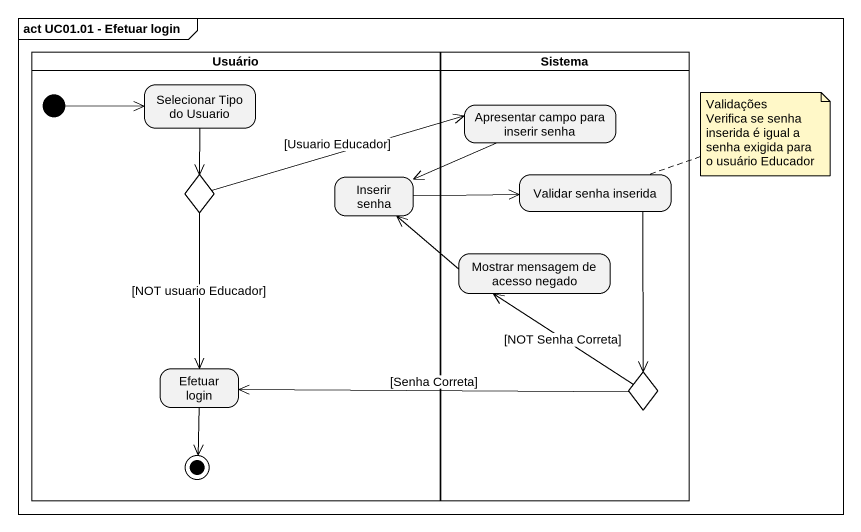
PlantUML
@startuml
mainframe act UC01.01 - Efetuar login
hide empty description
state Usuário <<partition>> {
  state "Selecionar Tipo do Usuario" as Selecionar_Tipo_do_Usuario
  state choice1 <<choice>>
  state "Inserir senha" as Inserir_senha
  state "Efetuar login" as Efetuar_login
  [*] -right-> Selecionar_Tipo_do_Usuario
  Efetuar_login --> [*]
}
state Sistema <<partition>> {
  state "Apresentar campo para inserir senha" as Apresentar_campo_para
  state "Validar senha inserida" as Validar_senha_inserida
  state "Mostrar mensagem de acesso negado" as Mostrar_mensagem_de_acesso
  state choice2 <<choice>>
}
Selecionar_Tipo_do_Usuario --> choice1
Apresentar_campo_para -left-> Inserir_senha
choice1 -right-> Apresentar_campo_para : [Usuario Educador]
choice1 --> Efetuar_login : [NOT usuario Educador]
Inserir_senha -right-> Validar_senha_inserida
Validar_senha_inserida --> choice2
Mostrar_mensagem_de_acesso -left-> Inserir_senha
choice2 -up-> Mostrar_mensagem_de_acesso : [NOT Senha Correta]
choice2 -left-> Efetuar_login : [Senha Correta]
note right of Validar_senha_inserida
  Validações
  Verifica se senha inserida é igual a senha exigida para o usuário Educador
end note
@enduml
